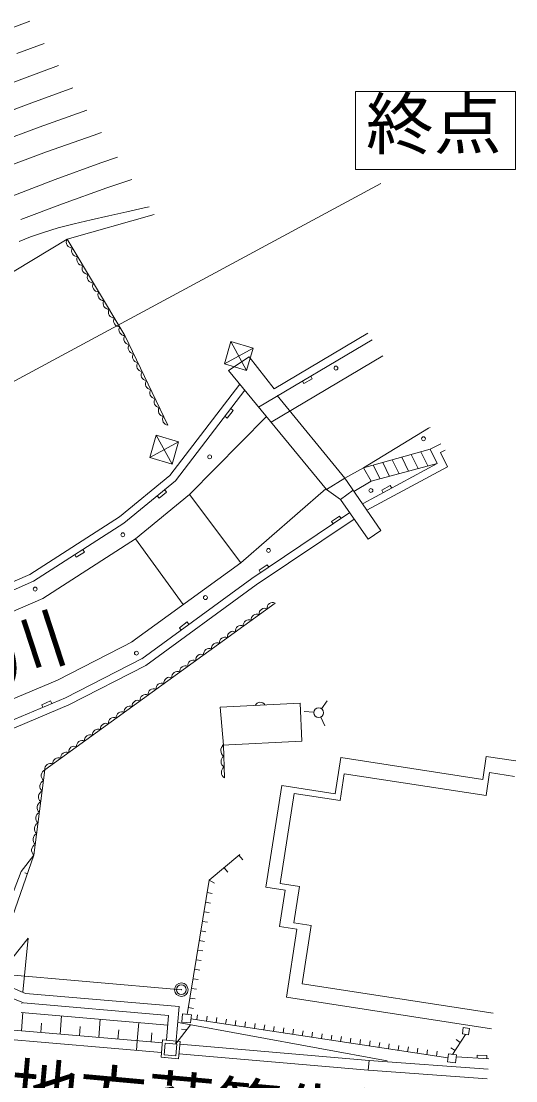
# Model space of a CAD drawing. Units: millimetres, scale not verified. Extents: x 40000 to 680000, y 20000 to 380000.
# Drawn here: x 199950 to 225468, y 274425 to 329028 of the extents above; entities that cross this region are included whole.
import ezdxf
from ezdxf.enums import TextEntityAlignment as Align

# ---------------------------------------------------------------- set-up
doc = ezdxf.new("R2010")
doc.units = ezdxf.units.MM
doc.header["$LTSCALE"] = 1000
doc.header["$PDMODE"] = 32
doc.header["$PDSIZE"] = 500
doc.layers.add('M-BGD', color=7, linetype='Continuous', lineweight=13)
doc.layers.add('M-BMK-ROW', color=30, linetype='Continuous', lineweight=13)
doc.styles.add('ＭＳ ゴシック', font='')
doc.styles.get('ＭＳ ゴシック').set_extended_font_data('MS Gothic')

msp = doc.modelspace()

# ---------------------------------------------------------------- linework, layer by layer
at = {"layer": 'M-BGD'}
for p, q in [((199346, 328639), (200392, 329028)), ((201130, 327884), (199730, 327368)), ((200114, 326097), (201869, 326738)), ((197703, 325175), (200114, 326097)), ((202610, 325590), (200498, 324826)), ((200498, 324826), (198137, 323931)), ((200875, 323572), (203335, 324448)), ((203335, 324448), (203345, 324451)), ((198562, 322708), (200875, 323572)), ((204096, 323287), (203669, 323146)), ((203669, 323146), (201261, 322297)), ((201261, 322297), (198998, 321460)), ((201712, 320872), (204052, 321729)), ((204052, 321729), (204912, 322023)), ((155684, 286850), (218501, 320668)), ((199514, 320026), (201712, 320872)), ((204376, 320448), (205653, 320875)), ((202086, 319624), (204376, 320448)), ((199936, 318811), (202086, 319624)), ((206561, 319468), (206296, 319403)), ((206818, 319069), (202316, 317792)), ((204475, 318999), (203561, 318797)), ((205396, 319200), (204475, 318999)), ((206296, 319403), (205396, 319200)), ((201852, 318373), (201105, 318145)), ((202678, 318590), (201852, 318373)), ((203561, 318797), (202678, 318590)), ((202316, 317792), (192434, 311829)), ((200437, 317910), (199846, 317673)), ((201105, 318145), (200437, 317910)), ((202316, 317792), (205298, 312826)), ((213005, 310086), (217839, 312947)), ((205298, 312826), (207523, 308205)), ((210431, 311373), (210770, 312524)), ((210770, 312524), (211921, 312185)), ((210770, 312524), (211582, 311034)), ((212190, 309139), (218060, 312613)), ((210431, 311373), (211921, 312185)), ((211921, 312185), (211582, 311034)), ((211582, 311034), (210431, 311373)), ((210654, 311031), (211715, 311737)), ((211715, 311737), (213005, 310086)), ((212845, 308365), (218612, 311778)), ((215695, 304896), (210654, 311031)), ((214889, 310736), (214965, 310607)), ((211229, 310331), (207620, 305615)), ((214458, 310482), (214535, 310353)), ((214535, 310353), (214965, 310607)), ((207910, 305335), (211489, 310014)), ((216648, 305485), (213152, 309739)), ((210763, 309064), (210882, 308973)), ((208634, 304635), (212598, 308665)), ((210459, 308667), (210578, 308576)), ((210578, 308576), (210882, 308973)), ((217607, 306009), (220959, 308050)), ((221050, 308095), (220959, 308050)), ((206581, 306537), (206919, 307688)), ((206919, 307688), (208071, 307349)), ((206919, 307688), (207732, 306198)), ((206581, 306537), (208071, 307349)), ((208071, 307349), (207732, 306198)), ((221051, 306978), (217607, 306009)), ((221606, 307255), (221051, 306978)), ((221051, 306978), (221411, 306240)), ((221828, 306919), (221584, 306797)), ((207732, 306198), (206581, 306537)), ((219095, 306427), (219446, 305707)), ((219584, 306565), (219937, 305840)), ((220073, 306703), (220429, 305973)), ((220562, 306841), (220920, 306107)), ((221584, 306797), (221939, 306071)), ((216648, 305485), (217607, 306009)), ((221411, 306240), (217596, 304176)), ((217607, 306009), (218009, 305317)), ((221939, 306071), (217786, 303824)), ((221411, 306240), (218009, 305317)), ((218116, 306152), (218463, 305440)), ((218605, 306290), (218955, 305574)), ((207620, 305615), (205018, 303481)), ((205254, 303157), (207910, 305335)), ((215703, 304902), (216648, 305485)), ((216648, 305485), (218502, 302780)), ((218009, 305317), (217119, 304798)), ((207064, 304447), (207450, 304764)), ((207355, 304880), (207450, 304764)), ((211278, 301124), (215672, 304924)), ((216431, 304387), (215703, 304902)), ((217080, 304855), (216431, 304387)), ((218992, 305102), (218553, 304864)), ((218624, 304732), (218553, 304864)), ((219064, 304970), (218992, 305102)), ((205843, 302347), (208634, 304635)), ((206968, 304563), (207064, 304447)), ((208634, 304635), (211278, 301124)), ((216431, 304387), (217842, 302328)), ((216903, 303704), (211851, 300305)), ((205018, 303481), (200403, 300521)), ((200591, 300166), (205254, 303157)), ((217127, 303372), (212081, 299977)), ((216368, 303524), (215953, 303245)), ((216037, 303121), (215953, 303245)), ((216451, 303400), (216368, 303524)), ((218502, 302780), (217842, 302328)), ((201063, 299281), (205843, 302347)), ((208302, 298962), (205843, 302347)), ((202712, 301527), (202793, 301401)), ((202793, 301401), (203214, 301670)), ((203133, 301797), (203214, 301670)), ((211278, 301124), (205659, 297041)), ((212634, 301012), (212219, 300733)), ((212718, 300888), (212634, 301012)), ((200403, 300521), (196254, 298727)), ((212303, 300609), (212219, 300733)), ((196394, 298352), (200591, 300166)), ((211851, 300305), (206170, 296177)), ((212081, 299977), (206375, 295831)), ((196743, 297414), (201063, 299281)), ((213046, 299042), (201174, 290451)), ((208518, 298068), (208114, 297774)), ((208202, 297653), (208114, 297774)), ((208606, 297947), (208518, 298068)), ((205737, 297077), (201821, 295071)), ((206193, 296187), (202244, 294164)), ((206375, 295831), (202413, 293801)), ((201821, 295071), (198583, 293705)), ((202244, 294164), (198971, 292783)), ((202413, 293801), (199127, 292415)), ((201471, 294001), (201010, 293806)), ((201068, 293668), (201010, 293806)), ((201529, 293863), (201471, 294001)), ((214334, 293885), (210219, 293674)), ((214334, 293885), (214434, 291933)), ((215443, 293597), (215729, 294007)), ((210219, 293674), (210391, 291726)), ((215052, 293413), (214553, 293455)), ((215407, 293165), (215620, 292713)), ((214434, 291933), (210319, 291721)), ((210391, 291726), (210434, 290030)), ((216446, 291089), (216156, 289211)), ((223759, 289959), (216446, 291089)), ((223943, 291145), (223759, 289959)), ((225468, 290910), (223943, 291145)), ((201174, 290451), (200602, 286058)), ((216621, 290252), (216407, 288869)), ((223934, 289123), (216621, 290252)), ((224117, 290309), (223934, 289123)), ((225396, 290111), (224117, 290309)), ((213389, 289638), (212580, 284400)), ((216156, 289211), (213389, 289638)), ((214035, 289235), (213318, 284590)), ((216407, 288869), (214035, 289235)), ((200602, 286058), (199369, 282501)), ((200602, 286058), (199951, 285209)), ((211235, 286085), (209648, 284767)), ((211186, 286045), (211378, 285814)), ((199951, 285209), (199004, 282743)), ((200268, 285092), (200145, 285135)), ((210417, 285406), (210609, 285175)), ((208519, 277850), (209648, 284767)), ((209648, 284767), (209922, 284605)), ((213318, 284590), (214306, 284437)), ((209542, 284121), (209803, 284078)), ((212580, 284400), (213568, 284248)), ((213568, 284248), (213278, 282370)), ((214306, 284437), (214016, 282560)), ((209462, 283627), (209723, 283584)), ((209381, 283134), (209642, 283091)), ((209301, 282640), (209562, 282598)), ((213278, 282370), (214170, 282232)), ((214016, 282560), (214908, 282422)), ((214445, 279425), (214908, 282422)), ((199130, 280286), (200303, 281769)), ((200303, 281769), (200041, 278987)), ((209220, 282147), (209481, 282104)), ((213631, 278741), (214170, 282232)), ((209140, 281653), (209401, 281611)), ((195464, 280879), (200182, 278929)), ((208979, 280666), (209240, 280624)), ((209059, 281160), (209320, 281117)), ((195346, 280387), (200062, 278437)), ((208898, 280173), (209159, 280130)), ((208818, 279679), (209079, 279637)), ((208737, 279186), (208998, 279143)), ((224293, 277904), (214445, 279425)), ((207236, 276382), (180469, 278685)), ((208099, 278248), (200182, 278929)), ((208657, 278692), (208918, 278650)), ((224220, 277106), (213631, 278741)), ((207193, 275884), (180426, 278187)), ((207515, 277294), (199942, 277946)), ((200043, 277937), (199963, 277008)), ((199986, 278413), (199984, 278389)), ((207558, 277793), (200062, 278437)), ((207933, 276322), (208099, 278248)), ((208576, 278199), (208837, 278156)), ((200999, 277387), (200959, 276922)), ((202035, 277766), (201955, 276836)), ((204028, 277594), (203948, 276665)), ((206021, 277423), (205941, 276493)), ((207448, 276514), (207558, 277793)), ((208149, 277413), (208029, 277429)), ((218828, 275455), (208149, 277413)), ((208279, 277871), (208243, 277453)), ((208693, 277414), (208243, 277453)), ((208729, 277832), (208279, 277871)), ((208693, 277414), (208729, 277832)), ((221968, 275603), (208711, 277623)), ((209014, 277577), (209053, 277833)), ((209508, 277502), (209547, 277758)), ((210002, 277426), (210041, 277683)), ((210496, 277351), (210535, 277607)), ((210991, 277276), (211030, 277532)), ((211485, 277200), (211524, 277457)), ((202992, 277215), (202952, 276751)), ((204984, 277044), (204944, 276579)), ((206651, 276432), (206690, 276889)), ((207933, 276322), (208682, 277304)), ((208223, 277088), (208501, 277064)), ((211979, 277125), (212018, 277381)), ((212474, 277050), (212513, 277306)), ((212968, 276975), (213007, 277231)), ((213462, 276899), (213501, 277155)), ((213956, 276824), (213996, 277080)), ((214451, 276749), (214490, 277005)), ((214945, 276673), (214984, 276929)), ((215439, 276598), (215478, 276854)), ((222758, 277170), (222710, 276841)), ((223026, 276795), (222710, 276841)), ((223074, 277124), (222758, 277170)), ((223074, 277124), (223026, 276795)), ((205941, 276493), (205898, 275995)), ((207172, 275635), (207249, 276531)), ((208145, 276454), (207249, 276531)), ((207334, 275771), (207385, 276369)), ((207983, 276318), (207385, 276369)), ((207932, 275720), (207983, 276318)), ((208068, 275558), (208145, 276454)), ((217896, 275465), (208133, 276305)), ((215934, 276523), (215973, 276779)), ((216428, 276447), (216467, 276704)), ((216922, 276372), (216961, 276628)), ((217417, 276297), (217456, 276553)), ((217911, 276221), (217950, 276478)), ((218405, 276146), (218444, 276402)), ((218899, 276071), (218938, 276327)), ((222201, 275787), (222868, 276818)), ((222602, 276407), (222388, 276546)), ((207932, 275720), (207334, 275771)), ((217854, 274967), (208090, 275807)), ((219394, 275996), (219433, 276252)), ((219888, 275920), (219927, 276176)), ((220382, 275845), (220421, 276101)), ((220877, 275770), (220916, 276026)), ((221371, 275694), (221410, 275950)), ((221943, 275395), (221993, 275812)), ((222410, 275762), (221993, 275812)), ((222331, 275987), (222116, 276126)), ((222360, 275345), (222410, 275762)), ((223470, 275602), (223479, 275752)), ((223978, 275721), (223479, 275752)), ((207371, 275618), (207172, 275635)), ((208068, 275558), (207172, 275635)), ((217896, 275465), (217854, 274967)), ((224033, 275032), (217896, 275465)), ((222360, 275345), (221943, 275395)), ((224081, 275564), (222399, 275669)), ((223969, 275571), (223978, 275721)), ((223988, 274534), (217861, 274966))]:
    msp.add_line(p, q, dxfattribs=at)
msp.add_lwpolyline([(217194, 325397), (225445, 325397), (225445, 321394), (217191, 321394), (217191, 325397)], close=True, dxfattribs=at)
for centre, radius in [((216189, 311151), 100), ((220703, 307512), 100), ((209675, 306581), 100), ((217992, 304843), 100), ((205194, 302563), 100), ((212711, 301756), 100), ((200671, 299765), 100), ((209454, 299325), 100), ((205896, 296463), 100), ((215301, 293392), 250)]:
    msp.add_circle(centre, radius, dxfattribs=at)
for centre, radius, start, end in [((202585, 317646), 306, 151.646, 270.3358), ((202856, 317195), 306, 151.646, 270.3358), ((203127, 316744), 306, 151.646, 270.3358), ((203398, 316292), 306, 151.646, 270.3358), ((203669, 315841), 306, 151.646, 270.3358), ((203940, 315389), 306, 151.646, 270.3358), ((204212, 314938), 306, 151.646, 270.3358), ((204483, 314487), 306, 151.646, 270.3358), ((204754, 314035), 306, 151.646, 270.3358), ((205025, 313584), 306, 151.646, 270.3358), ((205296, 313133), 306, 151.646, 270.3358), ((205539, 312658), 294, 145.064, 266.3609), ((205762, 312196), 294, 145.064, 266.3609), ((205984, 311734), 294, 145.064, 266.3609), ((206207, 311272), 294, 145.064, 266.3609), ((206429, 310810), 294, 145.064, 266.3609), ((206652, 310347), 294, 145.064, 266.3609), ((206874, 309885), 294, 145.064, 266.3609), ((207097, 309423), 294, 145.064, 266.3609), ((207319, 308961), 294, 145.064, 266.3609), ((207542, 308499), 294, 145.064, 266.3609), ((212512, 298486), 288, 64.4994, 187.2868), ((212922, 298782), 288, 64.4994, 187.2868), ((211694, 297894), 288, 64.4994, 187.2868), ((212103, 298190), 288, 64.4994, 187.2868), ((210875, 297301), 288, 64.4994, 187.2868), ((211284, 297597), 288, 64.4994, 187.2868), ((210465, 297005), 288, 64.4994, 187.2868), ((209647, 296412), 288, 64.4994, 187.2868), ((210056, 296709), 288, 64.4994, 187.2868), ((208828, 295820), 288, 64.4994, 187.2868), ((209237, 296116), 288, 64.4994, 187.2868), ((208009, 295227), 288, 64.4994, 187.2868), ((208419, 295523), 288, 64.4994, 187.2868), ((207191, 294635), 288, 64.4994, 187.2868), ((207600, 294931), 288, 64.4994, 187.2868), ((206372, 294042), 288, 64.4994, 187.2868), ((206781, 294338), 288, 64.4994, 187.2868), ((205962, 293746), 288, 64.4994, 187.2868), ((212283, 293646), 283, 31.0126, 154.8676), ((205144, 293153), 288, 64.4994, 187.2868), ((205553, 293450), 288, 64.4994, 187.2868), ((204325, 292561), 288, 64.4994, 187.2868), ((204734, 292857), 288, 64.4994, 187.2868), ((203506, 291968), 288, 64.4994, 187.2868), ((203916, 292265), 288, 64.4994, 187.2868), ((202687, 291376), 288, 64.4994, 187.2868), ((203097, 291672), 288, 64.4994, 187.2868), ((210590, 291448), 342, 125.5606, 237.3233), ((201869, 290783), 288, 64.4994, 187.2868), ((202278, 291080), 288, 64.4994, 187.2868), ((210604, 290883), 342, 125.5606, 237.3233), ((201459, 290487), 288, 64.4994, 187.2868), ((210618, 290318), 342, 125.5606, 237.3233), ((201317, 290153), 330, 115.69, 229.485), ((201246, 289604), 330, 115.69, 229.485), ((201174, 289055), 330, 115.69, 229.485), ((201103, 288506), 330, 115.69, 229.485), ((201031, 287956), 330, 115.69, 229.485), ((200960, 287407), 330, 115.69, 229.485), ((200889, 286858), 330, 115.69, 229.485), ((200817, 286309), 330, 115.69, 229.485)]:
    msp.add_arc(centre, radius, start, end, dxfattribs=at)
at = {"layer": 'M-BMK-ROW'}
msp.add_line((208215, 279120), (198212, 279981), dxfattribs=at)
msp.add_circle((208215, 279120), 350, dxfattribs=at)
msp.add_point((208215, 279120), dxfattribs=at)

# ---------------------------------------------------------------- texts
at = {"layer": 'M-BGD', "style": 'ＭＳ ゴシック'}
msp.add_text('終点', height=2566, dxfattribs=at).set_placement((217736, 321688), align=Align.BOTTOM_LEFT)
for s, rotation, p in [('赤松川', 18.109, (192760, 292238)), ('主要地方萩篠生線', 354.829, (192259, 272645))]:
    msp.add_text(s, height=2566, rotation=rotation, dxfattribs=at).set_placement(p, align=Align.BOTTOM_LEFT)

doc.saveas('drawing.dxf')
